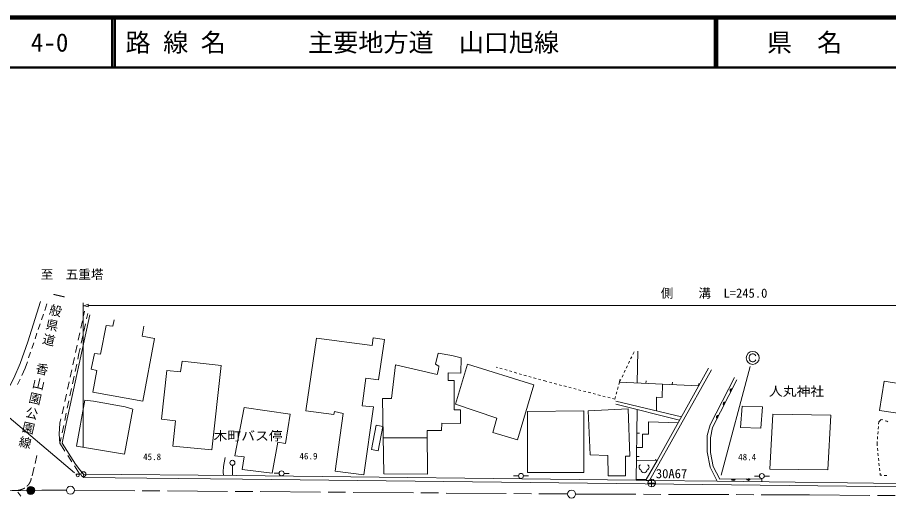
# Model space of a CAD drawing. Units: millimetres, scale not verified. Extents: x 40000 to 680000, y 20000 to 380000.
# Drawn here: x 158850 to 332357, y 283902 to 380000 of the extents above; entities that cross this region are included whole.
import ezdxf
from ezdxf.enums import TextEntityAlignment as Align

# ---------------------------------------------------------------- set-up
doc = ezdxf.new("R2010")
doc.units = ezdxf.units.MM
doc.header["$LTSCALE"] = 1000
doc.linetypes.add('CHAIN', pattern=[18.5, 12, -1.5, 3.5, -1.5])
for name, color, linetype, lineweight in [('M-BGD', 7, 'Continuous', 13), ('M-BMK', 2, 'CHAIN', 13), ('M-BMK-SRVR', 3, 'Continuous', 13), ('M-STR-HTXT', 7, 'Continuous', 13), ('M-STR-STR1', 1, 'Continuous', 13), ('M-STR-STRC', 7, 'Continuous', 13), ('M-TTL', 2, 'Continuous', 140), ('M-TTL-LINE', 7, 'Continuous', 50)]:
    doc.layers.add(name, color=color, linetype=linetype, lineweight=lineweight)
doc.layers.add('M-BMK-HTXT', color=7, linetype='Continuous')
doc.layers.add('M-TTL-TXT', color=7, linetype='Continuous')
doc.styles.add('@ＭＳ ゴシック', font='')
doc.styles.add('ＭＳ ゴシック', font='')
doc.styles.get('@ＭＳ ゴシック').set_extended_font_data('@MS Gothic')
doc.styles.get('ＭＳ ゴシック').set_extended_font_data('MS Gothic')

msp = doc.modelspace()

# ---------------------------------------------------------------- linework, layer by layer
at = {"layer": 'M-BGD'}
for p, q in [((164282, 321611), (164719, 322905)), ((172230, 321440), (172031, 320532)), ((172616, 319940), (172852, 321014)), ((163642, 319716), (164026, 320853)), ((171816, 319555), (171495, 318090)), ((163001, 317821), (163386, 318958)), ((172080, 317498), (172401, 318963)), ((162361, 315927), (162745, 317063)), ((171280, 317113), (170959, 315648)), ((171544, 315056), (171865, 316522)), ((216307, 301597), (218413, 316055)), ((161721, 314032), (162105, 315169)), ((170745, 314671), (170423, 313206)), ((171094, 313006), (171329, 314080)), ((161081, 312137), (161465, 313274)), ((170859, 311897), (171094, 313006)), ((281193, 312379), (280979, 311928)), ((281661, 313365), (281407, 312831)), ((282257, 307158), (282433, 313471)), ((160387, 310085), (160824, 311379)), ((170209, 312230), (169887, 310764)), ((170341, 309451), (170652, 310919)), ((242423, 308810), (234172, 310741)), ((280764, 311476), (280550, 311024)), ((159724, 308651), (160387, 310085)), ((169673, 309788), (169351, 308323)), ((254454, 310232), (254176, 310312)), ((255415, 309957), (254934, 310094)), ((256376, 309682), (255896, 309819)), ((257338, 309407), (256857, 309544)), ((258299, 309131), (257818, 309269)), ((259260, 308856), (258780, 308994)), ((279907, 309669), (279692, 309217)), ((280336, 310572), (280121, 310121)), ((284753, 287707), (297102, 309789)), ((286294, 291672), (296465, 310101)), ((158886, 306835), (159389, 307924)), ((169137, 307346), (168815, 305881)), ((169824, 307005), (170134, 308473)), ((260222, 308581), (259741, 308719)), ((261183, 308306), (260703, 308443)), ((262145, 308031), (261664, 308168)), ((263106, 307755), (262625, 307893)), ((263864, 307538), (263587, 307618)), ((264316, 307421), (263864, 307538)), ((265284, 307170), (264800, 307296)), ((278796, 307328), (278654, 306824)), ((279049, 307862), (278796, 307328)), ((278796, 307328), (278820, 307827)), ((294509, 306556), (278796, 307328)), ((279478, 308766), (279264, 308314)), ((284034, 307071), (284058, 307570)), ((289271, 306813), (289296, 307313)), ((169306, 304560), (169617, 306027)), ((266252, 306919), (265768, 307045)), ((267220, 306668), (266736, 306794)), ((268188, 306417), (267704, 306542)), ((269156, 306166), (268672, 306291)), ((270124, 305915), (269640, 306040)), ((271092, 305664), (270608, 305789)), ((272060, 305412), (271576, 305538)), ((278248, 305380), (278112, 304899)), ((278519, 306343), (278383, 305862)), ((294509, 306556), (294534, 307056)), ((168601, 304904), (168279, 303439)), ((273027, 305161), (272543, 305287)), ((273995, 304910), (273511, 305036)), ((274963, 304659), (274479, 304785)), ((275931, 304408), (275447, 304534)), ((276899, 304157), (276415, 304282)), ((277835, 303914), (277383, 304031)), ((277977, 304418), (277835, 303914)), ((168065, 302462), (167743, 300997)), ((168789, 302114), (169099, 303581)), ((254323, 300158), (246110, 302952)), ((280466, 301964), (272538, 301570)), ((278029, 303544), (291102, 300383)), ((278029, 302952), (290732, 299712)), ((168271, 299668), (168582, 301135)), ((272538, 301570), (272954, 292797)), ((282113, 287776), (282292, 301865)), ((167330, 299112), (167188, 296964)), ((167529, 300020), (167330, 299112)), ((167753, 297222), (168064, 298690)), ((330294, 297957), (330334, 298456)), ((330374, 298954), (330409, 299386)), ((330409, 299386), (330865, 299877)), ((330865, 299877), (331188, 299776)), ((331666, 299627), (331989, 299526)), ((331989, 299526), (332220, 299419)), ((167188, 296964), (167312, 295135)), ((282232, 297168), (282732, 297162)), ((330214, 296960), (330254, 297459)), ((167312, 295135), (167546, 296244)), ((167312, 295135), (168324, 293548)), ((240452, 296210), (231680, 296243)), ((330058, 295033), (330093, 295465)), ((330099, 294628), (330058, 295033)), ((330133, 295964), (330173, 296462)), ((330199, 293633), (330149, 294130)), ((168862, 292704), (169668, 291440)), ((286294, 291672), (282163, 291727)), ((282173, 292472), (282673, 292466)), ((286294, 291672), (285862, 291924)), ((330299, 292638), (330249, 293135)), ((330399, 291643), (330349, 292140)), ((170206, 290597), (171218, 289009)), ((171265, 289828), (171982, 288965)), ((201672, 290734), (201672, 288734)), ((330499, 290648), (330449, 291145)), ((330599, 289653), (330549, 290150)), ((171482, 288976), (170482, 289000)), ((171982, 288965), (202507, 288728)), ((202507, 288728), (282113, 287776)), ((210970, 289138), (209970, 289148)), ((211970, 289125), (212970, 289108)), ((258644, 288623), (257644, 288633)), ((259644, 288631), (260644, 288655)), ((276509, 288643), (279976, 288643)), ((306620, 288601), (305620, 288601)), ((307620, 288588), (308619, 288561)), ((330690, 288750), (330649, 289155)), ((330995, 288743), (330690, 288750)), ((331994, 288720), (331494, 288732)), ((282113, 287776), (282613, 287770)), ((284101, 287908), (284070, 287715))]:
    msp.add_line(p, q, dxfattribs=at)
for points in [[(154839, 302190), (155517, 303206), (156702, 305322), (158141, 308116), (159411, 310995), (160935, 315313), (163475, 323356)], [(171265, 289828), (170418, 290929), (167793, 295162), (168555, 299057), (173297, 320732)], [(178123, 319716), (177869, 318446), (176514, 318615), (175413, 312858), (174228, 313027), (173551, 309894), (174651, 309640), (173889, 305322), (183795, 303544), (186166, 315990), (183711, 316498), (184049, 318446)], [(218413, 316055), (229515, 314636), (229685, 316160), (231971, 315821), (230785, 307778), (228245, 308116), (227483, 302613), (229769, 302359), (227822, 288812), (222149, 289574), (223758, 301089), (221980, 301428), (221895, 300835), (216307, 301597)], [(247214, 312137), (245348, 312604), (242639, 313112), (242131, 310910), (242808, 310487), (242723, 309810), (242423, 308810)], [(234172, 310741), (233325, 304052), (231547, 304052), (231801, 289066), (240522, 288982), (240437, 297702), (243316, 297702), (243401, 299142), (247126, 299057), (247126, 301766), (245856, 301766), (245856, 307608), (244671, 307608), (244671, 309132), (247172, 309109), (247214, 312137)], [(246110, 302952), (248481, 310910), (261689, 306762), (258471, 295840), (253561, 297279), (254323, 300158)], [(298247, 287583), (296816, 290382), (296202, 293436), (296237, 296666), (296799, 298772), (301643, 308232)], [(302152, 307793), (297308, 298245), (296922, 296227), (296869, 293296), (297431, 290488), (298765, 287978), (307119, 288048), (307136, 287470)], [(286157, 301579), (286157, 304306), (287258, 304222), (287339, 306908)], [(209619, 289151), (203596, 289870), (203986, 292445), (202157, 292623), (204031, 302274)], [(204031, 302274), (213175, 300920), (212243, 295078), (210719, 295332), (209619, 289151)], [(279976, 288643), (279965, 292541), (280823, 292538), (280466, 301964)], [(282263, 294316), (283363, 294316), (283363, 296940), (284549, 296940), (284549, 299396), (290461, 299222)], [(200221, 292284), (199882, 290506), (199797, 289405), (199882, 288728)], [(272954, 292797), (276466, 292681), (276509, 288643)], [(286294, 291672), (284101, 287908), (282115, 287916)], [(203692, 287966), (381238, 285934), (394531, 285934), (402828, 286018), (412649, 286272), (421201, 286611), (431107, 287119), (437965, 287627), (438219, 287796), (438642, 288558), (439150, 289998), (439235, 290929)], [(203692, 287966), (171911, 288290), (171982, 288965)], [(282113, 287776), (284070, 287715), (285246, 287701)], [(285246, 287701), (298247, 287583), (381237, 286530), (394506, 286460), (402474, 286565), (412645, 286802), (423482, 287206), (423464, 286727)]]:
    msp.add_lwpolyline(points, dxfattribs=at)
for points in [[(189807, 294570), (190315, 299565), (187521, 299904), (188621, 309640), (191331, 309386), (191669, 311503), (199459, 310656), (197596, 293808)], [(331454, 307524), (330523, 301682), (335095, 301004), (334756, 298295), (336873, 298041), (336788, 297110), (340259, 296686), (340429, 297787), (342715, 297533), (343138, 299904), (344408, 299734), (345255, 305238)], [(181848, 301936), (180324, 302359), (173974, 303544), (172281, 303714), (170587, 294570), (180155, 292961)], [(302837, 298295), (303175, 302528), (307239, 302359), (306901, 298126)], [(260419, 301428), (260419, 289320), (271679, 289320), (271679, 301597)], [(309293, 300943), (320871, 300750), (320278, 289828), (308679, 289998)], [(231641, 298501), (230726, 293652), (229382, 293906), (230297, 298755)]]:
    msp.add_lwpolyline(points, close=True, dxfattribs=at)
for centre in [(201672, 291234), (171982, 288965), (211470, 289134), (259144, 288619), (307120, 288601)]:
    msp.add_circle(centre, 500, dxfattribs=at)
for centre, radius, start, end in [((301136, 305670), 354, 71.89632, 234.3015), ((301136, 305670), 283, 74.12036, 232.07746), ((301136, 305670), 212, 77.86668, 228.33113), ((301136, 305670), 142, 85.57841, 220.6194), ((301136, 305670), 100, 95.89608, 210.30174), ((301136, 305670), 100, 95.89608, 210.30174), ((299778, 302995), 354, 71.89632, 234.3015), ((299778, 302995), 283, 74.12036, 232.07746), ((299778, 302995), 212, 77.86668, 228.33113), ((299778, 302995), 142, 85.57841, 220.6194), ((299778, 302995), 100, 95.89608, 210.30174), ((299778, 302995), 100, 95.89608, 210.30174), ((298421, 300319), 354, 71.89632, 234.3015), ((298421, 300319), 283, 74.12036, 232.07746), ((298421, 300319), 212, 77.86668, 228.33113), ((298421, 300319), 142, 85.57841, 220.6194), ((298421, 300319), 100, 95.89608, 210.30174), ((298421, 300319), 100, 95.89608, 210.30174), ((283183, 290375), 536, 116.08703, 255.33416), ((283647, 289857), 600, 180, 0), ((284111, 290375), 536, 284.66584, 63.91297), ((304441, 288080), 354, 189.27888, 351.68406), ((304441, 288080), 283, 191.50292, 349.46002), ((304441, 288080), 212, 195.24924, 345.71369), ((304441, 288080), 142, 202.96097, 338.00196), ((304441, 288080), 100, 213.27863, 327.6843), ((304441, 288080), 100, 213.27863, 327.6843), ((301441, 288054), 354, 189.27888, 351.68406), ((301441, 288054), 283, 191.50292, 349.46002), ((301441, 288054), 212, 195.24924, 345.71369), ((301441, 288054), 142, 202.96097, 338.00196), ((301441, 288054), 100, 213.27863, 327.6843), ((301441, 288054), 100, 213.27863, 327.6843)]:
    msp.add_arc(centre, radius, start, end, dxfattribs=at)
at = {"layer": 'M-BMK'}
for p, q in [((162724, 292708), (162360, 291127)), ((162188, 290388), (161759, 288664)), ((170212, 285762), (268413, 285024))]:
    msp.add_line(p, q, dxfattribs=at)
for points in [[(70339, 283973), (121227, 283902), (128254, 283986), (157193, 285675), (160705, 285721)], [(162304, 285742), (163683, 285761), (168612, 285766)], [(270013, 284998), (316637, 284833), (347879, 284579), (368330, 284352)]]:
    msp.add_lwpolyline(points, dxfattribs=at)
for points in [[(160754, 286563), (161029, 286843), (161136, 286957), (161305, 287260), (161484, 287581), (161519, 287744), (161612, 288149)], [(157802, 285683), (158573, 285702), (158867, 285671), (159506, 285871), (159831, 285973), (159965, 286018), (160317, 286194)]]:
    msp.add_open_spline(points, degree=3, knots=[0, 0, 0, 0, 1, 1, 1, 2, 2, 2, 2], dxfattribs=at)
at = {"layer": 'M-BMK-SRVR'}
for p, q in [((284414, 287189), (285914, 287189)), ((285164, 287939), (285164, 286439))]:
    msp.add_line(p, q, dxfattribs=at)
for centre, radius in [((161505, 285732), 800), ((161505, 285732), 726), ((161505, 285732), 651), ((161505, 285732), 578), ((169412, 285759), 800), ((285164, 287189), 750), ((161505, 285732), 486), ((161505, 285732), 378), ((161505, 285732), 298), ((161505, 285732), 205), ((161505, 285732), 87.8), ((269213, 285003), 800)]:
    msp.add_circle(centre, radius, dxfattribs=at)
at = {"layer": 'M-STR-HTXT'}
for p, q in [((171970, 294444), (171970, 323083)), ((171970, 322483), (172970, 322833)), ((172970, 322333), (172970, 322833)), ((171970, 322583), (172970, 322333)), ((172970, 322583), (422232, 322583))]:
    msp.add_line(p, q, dxfattribs=at)
at = {"layer": 'M-STR-STR1'}
msp.add_line((158954, 285392), (159509, 284560), dxfattribs=at)
at = {"layer": 'M-STR-STRC'}
for p, q in [((137979, 316548), (170224, 289240)), ((304641, 312535), (304576, 312275)), ((304771, 312730), (304641, 312535)), ((304966, 312860), (304771, 312730)), ((305161, 312925), (304966, 312860)), ((305421, 312925), (305161, 312925)), ((305616, 312860), (305421, 312925)), ((305811, 312730), (305616, 312860)), ((305941, 312535), (305811, 312730)), ((304576, 312275), (304576, 312015)), ((304576, 312015), (304641, 311755)), ((304641, 311755), (304771, 311560)), ((304771, 311560), (304966, 311430)), ((304966, 311430), (305161, 311365)), ((305161, 311365), (305421, 311365)), ((305421, 311365), (305616, 311430)), ((305616, 311430), (305811, 311560)), ((305811, 311560), (305941, 311755)), ((304794, 310440), (299006, 288778))]:
    msp.add_line(p, q, dxfattribs=at)
for centre, radius in [((305291, 312145), 1300), ((170872, 288743), 305)]:
    msp.add_circle(centre, radius, dxfattribs=at)
at = {"layer": 'M-TTL'}
msp.add_line((680000, 380000), (40000, 380000), dxfattribs=at)
at = {"layer": 'M-TTL-LINE'}
for p, q in [((177750, 380000), (177750, 370000)), ((178250, 380000), (178250, 370000)), ((297750, 380000), (297750, 370000)), ((298250, 380000), (298250, 370000)), ((40000, 370000), (680000, 370000))]:
    msp.add_line(p, q, dxfattribs=at)

# ---------------------------------------------------------------- texts
at = {"layer": 'M-BGD', "style": 'ＭＳ ゴシック', "width": 1.1}
for s, p in [('人丸神社', (314027, 304013)), ('木町バス停', (204794, 295135))]:
    msp.add_text(s, height=1833, dxfattribs=at).set_placement(p, align=Align.BOTTOM_CENTER)
at = {"layer": 'M-BGD', "style": 'ＭＳ ゴシック'}
for s, p in [('45.8', (183878, 291371)), ('46.9', (215021, 291513)), ('48.4', (302397, 291335))]:
    msp.add_text(s, height=1320, dxfattribs=at).set_placement(p, align=Align.BOTTOM_LEFT)
at = {"layer": 'M-BMK-HTXT', "style": 'ＭＳ ゴシック'}
msp.add_text('至\u3000五重塔', height=1833, dxfattribs=at).set_placement((169727, 327326), align=Align.BOTTOM_CENTER)
at = {"layer": 'M-BMK-HTXT', "insert": (162559, 309925), "char_height": 1833, "attachment_point": 8, "rotation": 257.023, "style": '@ＭＳ ゴシック'}
msp.add_mtext('\\T1.2;一般県道\u3000香山園公園線', dxfattribs=at)
at = {"layer": 'M-BMK-SRVR', "style": 'ＭＳ ゴシック'}
msp.add_text('30A67', height=1833, dxfattribs=at).set_placement((286012, 287616), align=Align.BOTTOM_LEFT)
at = {"layer": 'M-STR-HTXT', "style": 'ＭＳ ゴシック'}
msp.add_text('側\u3000\u3000溝  L=245.0', height=1833, dxfattribs=at).set_placement((297601, 323583), align=Align.BOTTOM_CENTER)
at = {"layer": 'M-TTL-TXT', "style": 'ＭＳ ゴシック'}
for s, p in [('4-0', (161521, 375000)), ('路 線 名', (180380, 375000)), ('主要地方道\u3000山口旭線', (216734, 375000))]:
    msp.add_text(s, height=3666, dxfattribs=at).set_placement(p, align=Align.MIDDLE_LEFT)
msp.add_text('県\u3000名', height=3666, dxfattribs=at).set_placement((315625, 375000), align=Align.MIDDLE_CENTER)

doc.saveas('drawing.dxf')
